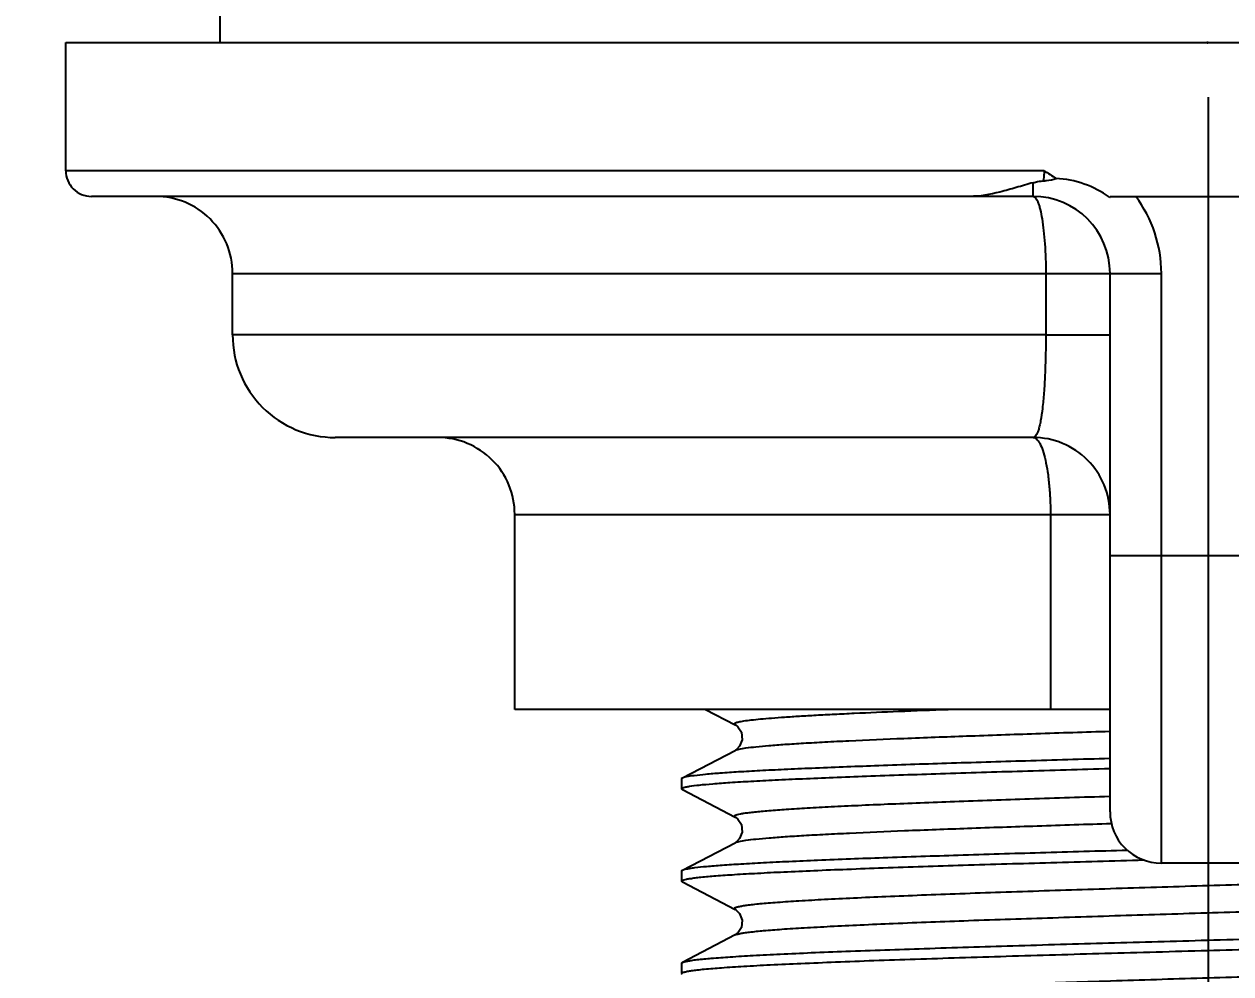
# Model space of a CAD drawing. Header units: millimetres. Extents: x 3495 to 4455, y 26793 to 27144.
# Drawn here: x 3789.06 to 3812.52, y 26970.63 to 26989.1 of the extents above; entities that cross this region are included whole.
import ezdxf

# ---------------------------------------------------------------- set-up
doc = ezdxf.new("R2010")
doc.units = ezdxf.units.MM
doc.styles.get("Standard").update_dxf_attribs({"font": ''})
doc.styles.get('Standard').set_extended_font_data('SimSun')
doc.dimstyles.new('副本 ISO-25-2bei', dxfattribs={"dimscale": 1.7, "dimtxt": 5, "dimasz": 5, "dimexe": 0.5, "dimexo": 0.625, "dimgap": 1, "dimtad": 1, "dimlfac": 0.0393, "dimdsep": 46, "dimtxsty": 'Standard', "dimcen": 2.5, "dimclrd": 1, "dimclre": 1, "dimclrt": 3, "dimadec": 0, "dimazin": 0, "dimtfac": 1, "dimtmove": 0, "dimatfit": 3, "dimfxl": 0, "dimarcsym": 0})

# ---------------------------------------------------------------- blocks, each defined once
blk = doc.blocks.new('*D0')
at = {"color": 1, "lineweight": -2, "transparency": 16777216}
for p, q in [((3710.115, 26987.677), (3710.115, 26937.447)), ((3812.073, 26987.677), (3812.073, 26937.447)), ((3718.615, 26938.297), (3803.573, 26938.297))]:
    blk.add_line(p, q, dxfattribs=at)
at = {"color": 1, "transparency": 16777216}
for points in [[(3718.615, 26939.714), (3718.615, 26936.881), (3710.115, 26938.297)], [(3803.573, 26939.714), (3803.573, 26936.881), (3812.073, 26938.297)]]:
    blk.add_solid(points, dxfattribs=at)
at = {"layer": 'Defpoints', "color": 0, "transparency": 16777216}
for p in [(3710.115, 26988.74), (3812.073, 26988.74), (3812.073, 26938.297)]:
    blk.add_point(p, dxfattribs=at)
at = {"color": 3, "transparency": 16777216, "insert": (3761.094, 26944.247), "char_height": 8.5, "attachment_point": 5, "bg_fill": 3, "box_fill_scale": 1.1, "bg_fill_color": 256, "bg_fill_true_color": 13158600, "bg_fill_transparency": 0}
blk.add_mtext('102', dxfattribs=at)

msp = doc.modelspace()

# ---------------------------------------------------------------- linework, layer by layer
for points in [[(3792.863, 26990.734), (3792.863, 26990.734), (3792.863, 26988.74), (3792.863, 26988.74)], [(3789.87, 26988.74), (3789.87, 26988.74), (3834.256, 26988.74), (3834.256, 26988.74)], [(3789.87, 26986.247), (3789.87, 26986.247), (3789.87, 26988.74), (3789.87, 26988.74)], [(3802.879, 26986.247), (3802.879, 26986.247), (3789.87, 26986.247), (3789.87, 26986.247)], [(3808.886, 26986.247), (3808.886, 26986.247), (3802.879, 26986.247), (3802.879, 26986.247)], [(3808.886, 26986.247), (3808.965, 26986.199), (3809.043, 26986.15), (3809.119, 26986.098)], [(3808.672, 26985.749), (3808.672, 26985.749), (3808.672, 26986.015), (3808.672, 26986.015)], [(3808.672, 26985.749), (3808.672, 26985.749), (3790.369, 26985.749), (3790.369, 26985.749)], [(3810.168, 26984.253), (3810.168, 26985.079), (3809.498, 26985.749), (3808.672, 26985.749)], [(3810.168, 26985.725), (3810.165, 26985.728), (3810.162, 26985.73), (3810.159, 26985.732)], [(3810.168, 26985.749), (3810.168, 26985.749), (3813.958, 26985.749), (3813.958, 26985.749)], [(3810.168, 26985.725), (3810.168, 26985.725), (3810.168, 26985.749), (3810.168, 26985.749)], [(3811.166, 26984.253), (3811.166, 26984.792), (3810.99, 26985.317), (3810.667, 26985.749)], [(3793.112, 26984.253), (3793.112, 26984.253), (3811.166, 26984.253), (3811.166, 26984.253)], [(3793.112, 26983.057), (3793.112, 26983.057), (3793.112, 26984.253), (3793.112, 26984.253)], [(3808.92, 26984.253), (3808.92, 26984.253), (3808.92, 26983.057), (3808.92, 26983.057)], [(3810.168, 26973.783), (3810.168, 26973.783), (3810.168, 26984.253), (3810.168, 26984.253)], [(3811.166, 26972.786), (3811.166, 26972.786), (3811.166, 26984.253), (3811.166, 26984.253)], [(3808.92, 26983.057), (3808.92, 26983.057), (3793.112, 26983.057), (3793.112, 26983.057)], [(3808.92, 26983.057), (3808.92, 26983.057), (3810.168, 26983.057), (3810.168, 26983.057)], [(3808.672, 26981.062), (3808.672, 26981.062), (3795.107, 26981.062), (3795.107, 26981.062)], [(3798.597, 26979.566), (3798.597, 26979.566), (3810.168, 26979.566), (3810.168, 26979.566)], [(3798.597, 26975.777), (3798.597, 26975.777), (3798.597, 26979.566), (3798.597, 26979.566)], [(3809.011, 26979.566), (3809.011, 26979.566), (3809.011, 26975.777), (3809.011, 26975.777)], [(3810.168, 26978.768), (3810.168, 26978.768), (3813.958, 26978.768), (3813.958, 26978.768)], [(3810.168, 26975.777), (3810.168, 26975.777), (3798.598, 26975.777), (3798.598, 26975.777)], [(3802.303, 26975.777), (3802.303, 26975.777), (3802.879, 26975.477), (3802.879, 26975.477)], [(3801.855, 26974.447), (3801.855, 26974.447), (3802.879, 26974.98), (3802.879, 26974.98)], [(3801.84, 26974.431), (3801.84, 26974.431), (3801.855, 26974.447), (3801.855, 26974.447)], [(3801.84, 26974.431), (3801.84, 26974.431), (3801.84, 26974.232), (3801.84, 26974.232)], [(3801.855, 26974.217), (3801.855, 26974.217), (3801.84, 26974.232), (3801.84, 26974.232)], [(3801.855, 26974.217), (3801.855, 26974.217), (3802.879, 26973.682), (3802.879, 26973.682)], [(3801.855, 26972.652), (3801.855, 26972.652), (3802.879, 26973.185), (3802.879, 26973.185)], [(3801.84, 26972.636), (3801.84, 26972.636), (3801.855, 26972.652), (3801.855, 26972.652)], [(3801.84, 26972.636), (3801.84, 26972.636), (3801.84, 26972.437), (3801.84, 26972.437)], [(3812.961, 26972.786), (3812.961, 26972.786), (3811.166, 26972.786), (3811.166, 26972.786)], [(3801.855, 26972.422), (3801.855, 26972.422), (3801.84, 26972.437), (3801.84, 26972.437)], [(3801.855, 26972.422), (3801.855, 26972.422), (3802.879, 26971.888), (3802.879, 26971.888)], [(3802.879, 26971.391), (3802.879, 26971.391), (3801.855, 26970.856), (3801.855, 26970.856)], [(3801.84, 26970.842), (3801.84, 26970.842), (3801.855, 26970.856), (3801.855, 26970.856)], [(3801.84, 26970.842), (3801.84, 26970.842), (3801.84, 26970.642), (3801.84, 26970.642)], [(3801.855, 26970.627), (3801.855, 26970.627), (3801.84, 26970.642), (3801.84, 26970.642)]]:
    msp.add_open_spline(points, degree=3)
for points, knots in [([(3812.073, 26988.74), (3812.073, 26988.746), (3812.069, 26988.75), (3812.063, 26988.75), (3812.063, 26988.75), (3812.058, 26988.75), (3812.053, 26988.746), (3812.053, 26988.74), (3812.053, 26988.74), (3812.053, 26988.734), (3812.058, 26988.73), (3812.063, 26988.73), (3812.063, 26988.73), (3812.069, 26988.73), (3812.073, 26988.734), (3812.073, 26988.74)], [0, 0, 0, 0, 0.25, 0.25, 0.25, 0.25, 0.5, 0.5, 0.5, 0.5, 0.75, 0.75, 0.75, 0.75, 1, 1, 1, 1]), ([(3789.87, 26986.247), (3789.87, 26986.115), (3789.923, 26985.988), (3790.017, 26985.895), (3790.017, 26985.895), (3790.11, 26985.801), (3790.237, 26985.749), (3790.369, 26985.749)], [0, 0, 0, 0, 0.5, 0.5, 0.5, 0.5, 1, 1, 1, 1]), ([(3808.886, 26986.247), (3808.886, 26986.23), (3808.886, 26986.213), (3808.885, 26986.197), (3808.885, 26986.197), (3808.883, 26986.148), (3808.878, 26986.098), (3808.87, 26986.051)], [0, 0, 0, 0, 0.5, 0.5, 0.5, 0.5, 1, 1, 1, 1]), ([(3808.672, 26986.015), (3808.562, 26985.984), (3808.454, 26985.951), (3808.344, 26985.921), (3808.344, 26985.921), (3808.239, 26985.89), (3808.135, 26985.861), (3808.029, 26985.834), (3808.029, 26985.834), (3807.835, 26985.786), (3807.637, 26985.749), (3807.438, 26985.749)], [0, 0, 0, 0, 0.333333, 0.333333, 0.333333, 0.333333, 0.666667, 0.666667, 0.666667, 0.666667, 1, 1, 1, 1]), ([(3808.672, 26986.015), (3808.688, 26986.02), (3808.704, 26986.024), (3808.72, 26986.028), (3808.72, 26986.028), (3808.769, 26986.039), (3808.82, 26986.047), (3808.87, 26986.051)], [0, 0, 0, 0, 0.5, 0.5, 0.5, 0.5, 1, 1, 1, 1]), ([(3808.87, 26986.051), (3808.891, 26986.053), (3808.913, 26986.055), (3808.935, 26986.058), (3808.935, 26986.058), (3808.997, 26986.065), (3809.059, 26986.078), (3809.119, 26986.098)], [0, 0, 0, 0, 0.5, 0.5, 0.5, 0.5, 1, 1, 1, 1]), ([(3810.159, 26985.732), (3810.008, 26985.841), (3809.84, 26985.928), (3809.664, 26985.99), (3809.664, 26985.99), (3809.489, 26986.052), (3809.304, 26986.088), (3809.119, 26986.098)], [0, 0, 0, 0, 0.5, 0.5, 0.5, 0.5, 1, 1, 1, 1]), ([(3793.112, 26984.253), (3793.112, 26984.649), (3792.954, 26985.03), (3792.674, 26985.311), (3792.674, 26985.311), (3792.393, 26985.591), (3792.013, 26985.749), (3791.616, 26985.749)], [0, 0, 0, 0, 0.5, 0.5, 0.5, 0.5, 1, 1, 1, 1]), ([(3808.672, 26985.749), (3808.69, 26985.749), (3808.708, 26985.735), (3808.72, 26985.72), (3808.72, 26985.72), (3808.73, 26985.709), (3808.737, 26985.696), (3808.744, 26985.684), (3808.744, 26985.684), (3808.753, 26985.668), (3808.76, 26985.651), (3808.767, 26985.635), (3808.767, 26985.635), (3808.775, 26985.614), (3808.783, 26985.593), (3808.789, 26985.572), (3808.789, 26985.572), (3808.797, 26985.547), (3808.803, 26985.522), (3808.81, 26985.496), (3808.81, 26985.496), (3808.825, 26985.435), (3808.837, 26985.373), (3808.847, 26985.311), (3808.847, 26985.311), (3808.86, 26985.235), (3808.87, 26985.16), (3808.878, 26985.084), (3808.878, 26985.084), (3808.887, 26984.998), (3808.895, 26984.912), (3808.901, 26984.826), (3808.901, 26984.826), (3808.914, 26984.634), (3808.92, 26984.443), (3808.92, 26984.253)], [0, 0, 0, 0, 0.111111, 0.111111, 0.111111, 0.111111, 0.222222, 0.222222, 0.222222, 0.222222, 0.333333, 0.333333, 0.333333, 0.333333, 0.444444, 0.444444, 0.444444, 0.444444, 0.555556, 0.555556, 0.555556, 0.555556, 0.666667, 0.666667, 0.666667, 0.666667, 0.777778, 0.777778, 0.777778, 0.777778, 0.888889, 0.888889, 0.888889, 0.888889, 1, 1, 1, 1]), ([(3793.112, 26983.057), (3793.112, 26982.527), (3793.322, 26982.02), (3793.696, 26981.647), (3793.696, 26981.647), (3794.071, 26981.272), (3794.578, 26981.062), (3795.107, 26981.062)], [0, 0, 0, 0, 0.5, 0.5, 0.5, 0.5, 1, 1, 1, 1]), ([(3808.92, 26983.057), (3808.92, 26982.924), (3808.919, 26982.791), (3808.916, 26982.658), (3808.916, 26982.658), (3808.913, 26982.531), (3808.909, 26982.403), (3808.903, 26982.276), (3808.903, 26982.276), (3808.898, 26982.161), (3808.891, 26982.045), (3808.883, 26981.928), (3808.883, 26981.928), (3808.875, 26981.828), (3808.867, 26981.727), (3808.854, 26981.627), (3808.854, 26981.627), (3808.845, 26981.546), (3808.833, 26981.465), (3808.818, 26981.384), (3808.818, 26981.384), (3808.813, 26981.351), (3808.806, 26981.318), (3808.798, 26981.286), (3808.798, 26981.286), (3808.791, 26981.259), (3808.784, 26981.233), (3808.775, 26981.206), (3808.775, 26981.206), (3808.768, 26981.185), (3808.761, 26981.164), (3808.752, 26981.143), (3808.752, 26981.143), (3808.744, 26981.127), (3808.736, 26981.112), (3808.726, 26981.098), (3808.726, 26981.098), (3808.719, 26981.087), (3808.71, 26981.078), (3808.7, 26981.071), (3808.7, 26981.071), (3808.691, 26981.066), (3808.681, 26981.062), (3808.672, 26981.062)], [0, 0, 0, 0, 0.090909, 0.090909, 0.090909, 0.090909, 0.181818, 0.181818, 0.181818, 0.181818, 0.272727, 0.272727, 0.272727, 0.272727, 0.363636, 0.363636, 0.363636, 0.363636, 0.454545, 0.454545, 0.454545, 0.454545, 0.545455, 0.545455, 0.545455, 0.545455, 0.636364, 0.636364, 0.636364, 0.636364, 0.727273, 0.727273, 0.727273, 0.727273, 0.818182, 0.818182, 0.818182, 0.818182, 0.909091, 0.909091, 0.909091, 0.909091, 1, 1, 1, 1]), ([(3798.597, 26979.566), (3798.597, 26979.963), (3798.44, 26980.344), (3798.16, 26980.624), (3798.16, 26980.624), (3797.879, 26980.905), (3797.498, 26981.062), (3797.102, 26981.062)], [0, 0, 0, 0, 0.5, 0.5, 0.5, 0.5, 1, 1, 1, 1]), ([(3810.168, 26979.566), (3810.168, 26979.963), (3810.011, 26980.344), (3809.73, 26980.624), (3809.73, 26980.624), (3809.449, 26980.905), (3809.068, 26981.062), (3808.672, 26981.062)], [0, 0, 0, 0, 0.5, 0.5, 0.5, 0.5, 1, 1, 1, 1]), ([(3808.672, 26981.062), (3808.696, 26981.062), (3808.719, 26981.049), (3808.738, 26981.033), (3808.738, 26981.033), (3808.75, 26981.023), (3808.761, 26981.01), (3808.77, 26980.998), (3808.77, 26980.998), (3808.782, 26980.982), (3808.793, 26980.965), (3808.802, 26980.949), (3808.802, 26980.949), (3808.826, 26980.905), (3808.844, 26980.857), (3808.86, 26980.81), (3808.86, 26980.81), (3808.881, 26980.749), (3808.897, 26980.687), (3808.911, 26980.624), (3808.911, 26980.624), (3808.929, 26980.549), (3808.942, 26980.473), (3808.954, 26980.398), (3808.954, 26980.398), (3808.967, 26980.311), (3808.977, 26980.225), (3808.985, 26980.138), (3808.985, 26980.138), (3808.994, 26980.045), (3809, 26979.951), (3809.004, 26979.858), (3809.004, 26979.858), (3809.009, 26979.761), (3809.011, 26979.664), (3809.011, 26979.566)], [0, 0, 0, 0, 0.111111, 0.111111, 0.111111, 0.111111, 0.222222, 0.222222, 0.222222, 0.222222, 0.333333, 0.333333, 0.333333, 0.333333, 0.444444, 0.444444, 0.444444, 0.444444, 0.555556, 0.555556, 0.555556, 0.555556, 0.666667, 0.666667, 0.666667, 0.666667, 0.777778, 0.777778, 0.777778, 0.777778, 0.888889, 0.888889, 0.888889, 0.888889, 1, 1, 1, 1]), ([(3802.878, 26975.477), (3802.874, 26975.48), (3802.869, 26975.482), (3802.866, 26975.486), (3802.866, 26975.486), (3802.863, 26975.49), (3802.862, 26975.493), (3802.862, 26975.496), (3802.862, 26975.496), (3802.863, 26975.5), (3802.867, 26975.503), (3802.869, 26975.505), (3802.869, 26975.505), (3802.875, 26975.51), (3802.881, 26975.512), (3802.887, 26975.514), (3802.887, 26975.514), (3802.906, 26975.523), (3802.928, 26975.529), (3802.95, 26975.534), (3802.95, 26975.534), (3802.984, 26975.541), (3803.018, 26975.547), (3803.052, 26975.552), (3803.052, 26975.552), (3803.098, 26975.559), (3803.146, 26975.565), (3803.193, 26975.571), (3803.193, 26975.571), (3803.253, 26975.578), (3803.313, 26975.584), (3803.373, 26975.59), (3803.373, 26975.59), (3803.445, 26975.597), (3803.517, 26975.603), (3803.589, 26975.608), (3803.589, 26975.608), (3803.673, 26975.615), (3803.758, 26975.622), (3803.843, 26975.627), (3803.843, 26975.627), (3803.939, 26975.634), (3804.035, 26975.64), (3804.131, 26975.646), (3804.131, 26975.646), (3804.239, 26975.652), (3804.346, 26975.659), (3804.454, 26975.665), (3804.454, 26975.665), (3804.573, 26975.672), (3804.691, 26975.677), (3804.81, 26975.683), (3804.81, 26975.683), (3804.939, 26975.69), (3805.068, 26975.696), (3805.197, 26975.702), (3805.197, 26975.702), (3805.484, 26975.716), (3805.771, 26975.728), (3806.057, 26975.74), (3806.057, 26975.74), (3806.379, 26975.753), (3806.7, 26975.765), (3807.022, 26975.777)], [0, 0, 0, 0, 0.0625, 0.0625, 0.0625, 0.0625, 0.125, 0.125, 0.125, 0.125, 0.1875, 0.1875, 0.1875, 0.1875, 0.25, 0.25, 0.25, 0.25, 0.3125, 0.3125, 0.3125, 0.3125, 0.375, 0.375, 0.375, 0.375, 0.4375, 0.4375, 0.4375, 0.4375, 0.5, 0.5, 0.5, 0.5, 0.5625, 0.5625, 0.5625, 0.5625, 0.625, 0.625, 0.625, 0.625, 0.6875, 0.6875, 0.6875, 0.6875, 0.75, 0.75, 0.75, 0.75, 0.8125, 0.8125, 0.8125, 0.8125, 0.875, 0.875, 0.875, 0.875, 0.9375, 0.9375, 0.9375, 0.9375, 1, 1, 1, 1]), ([(3802.878, 26975.477), (3802.878, 26975.477), (3802.886, 26975.473), (3802.886, 26975.473), (3802.886, 26975.473), (3802.886, 26975.473), (3802.934, 26975.436), (3802.934, 26975.436), (3802.934, 26975.436), (3802.934, 26975.436), (3803.002, 26975.336), (3803.002, 26975.336), (3803.002, 26975.336), (3803.002, 26975.336), (3803.02, 26975.185), (3803.02, 26975.185), (3803.02, 26975.185), (3803.02, 26975.185), (3802.966, 26975.059), (3802.966, 26975.059), (3802.966, 26975.059), (3802.966, 26975.059), (3802.906, 26974.998), (3802.906, 26974.998), (3802.906, 26974.998), (3802.906, 26974.998), (3802.879, 26974.98), (3802.879, 26974.98)], [0, 0, 0, 0, 0.142857, 0.142857, 0.142857, 0.142857, 0.285714, 0.285714, 0.285714, 0.285714, 0.428571, 0.428571, 0.428571, 0.428571, 0.571429, 0.571429, 0.571429, 0.571429, 0.714286, 0.714286, 0.714286, 0.714286, 0.857143, 0.857143, 0.857143, 0.857143, 1, 1, 1, 1]), ([(3802.879, 26974.98), (3802.888, 26974.985), (3802.898, 26974.989), (3802.909, 26974.992), (3802.909, 26974.992), (3802.924, 26974.997), (3802.939, 26975), (3802.954, 26975.003), (3802.954, 26975.003), (3802.999, 26975.013), (3803.044, 26975.021), (3803.089, 26975.027), (3803.089, 26975.027), (3803.154, 26975.036), (3803.219, 26975.043), (3803.285, 26975.05), (3803.285, 26975.05), (3803.368, 26975.059), (3803.453, 26975.067), (3803.537, 26975.073), (3803.537, 26975.073), (3803.641, 26975.082), (3803.744, 26975.09), (3803.847, 26975.097), (3803.847, 26975.097), (3803.968, 26975.105), (3804.09, 26975.113), (3804.211, 26975.12), (3804.211, 26975.12), (3804.35, 26975.128), (3804.489, 26975.136), (3804.627, 26975.143), (3804.627, 26975.143), (3804.783, 26975.151), (3804.938, 26975.16), (3805.093, 26975.166), (3805.093, 26975.166), (3805.448, 26975.184), (3805.804, 26975.199), (3806.159, 26975.213), (3806.159, 26975.213), (3806.567, 26975.229), (3806.974, 26975.245), (3807.381, 26975.259), (3807.381, 26975.259), (3807.83, 26975.276), (3808.278, 26975.291), (3808.727, 26975.306), (3808.727, 26975.306), (3809.206, 26975.323), (3809.683, 26975.338), (3810.162, 26975.352)], [0, 0, 0, 0, 0.076923, 0.076923, 0.076923, 0.076923, 0.153846, 0.153846, 0.153846, 0.153846, 0.230769, 0.230769, 0.230769, 0.230769, 0.307692, 0.307692, 0.307692, 0.307692, 0.384615, 0.384615, 0.384615, 0.384615, 0.461538, 0.461538, 0.461538, 0.461538, 0.538462, 0.538462, 0.538462, 0.538462, 0.615385, 0.615385, 0.615385, 0.615385, 0.692308, 0.692308, 0.692308, 0.692308, 0.769231, 0.769231, 0.769231, 0.769231, 0.846154, 0.846154, 0.846154, 0.846154, 0.923077, 0.923077, 0.923077, 0.923077, 1, 1, 1, 1]), ([(3801.855, 26974.447), (3801.865, 26974.452), (3801.875, 26974.455), (3801.886, 26974.458), (3801.886, 26974.458), (3801.902, 26974.463), (3801.919, 26974.467), (3801.935, 26974.47), (3801.935, 26974.47), (3801.985, 26974.481), (3802.035, 26974.487), (3802.086, 26974.494), (3802.086, 26974.494), (3802.159, 26974.503), (3802.232, 26974.511), (3802.306, 26974.517), (3802.306, 26974.517), (3802.401, 26974.527), (3802.497, 26974.534), (3802.592, 26974.542), (3802.592, 26974.542), (3802.71, 26974.55), (3802.828, 26974.558), (3802.946, 26974.566), (3802.946, 26974.566), (3803.083, 26974.574), (3803.222, 26974.581), (3803.361, 26974.589), (3803.361, 26974.589), (3803.519, 26974.597), (3803.678, 26974.605), (3803.836, 26974.613), (3803.836, 26974.613), (3804.014, 26974.621), (3804.191, 26974.629), (3804.369, 26974.636), (3804.369, 26974.636), (3804.776, 26974.654), (3805.182, 26974.669), (3805.589, 26974.684), (3805.589, 26974.684), (3806.056, 26974.701), (3806.523, 26974.717), (3806.989, 26974.732), (3806.989, 26974.732), (3807.501, 26974.748), (3808.015, 26974.763), (3808.528, 26974.779), (3808.528, 26974.779), (3809.073, 26974.795), (3809.618, 26974.811), (3810.164, 26974.827)], [0, 0, 0, 0, 0.076923, 0.076923, 0.076923, 0.076923, 0.153846, 0.153846, 0.153846, 0.153846, 0.230769, 0.230769, 0.230769, 0.230769, 0.307692, 0.307692, 0.307692, 0.307692, 0.384615, 0.384615, 0.384615, 0.384615, 0.461538, 0.461538, 0.461538, 0.461538, 0.538462, 0.538462, 0.538462, 0.538462, 0.615385, 0.615385, 0.615385, 0.615385, 0.692308, 0.692308, 0.692308, 0.692308, 0.769231, 0.769231, 0.769231, 0.769231, 0.846154, 0.846154, 0.846154, 0.846154, 0.923077, 0.923077, 0.923077, 0.923077, 1, 1, 1, 1]), ([(3801.84, 26974.232), (3801.84, 26974.237), (3801.845, 26974.241), (3801.849, 26974.244), (3801.849, 26974.244), (3801.859, 26974.251), (3801.868, 26974.253), (3801.878, 26974.257), (3801.878, 26974.257), (3801.893, 26974.261), (3801.909, 26974.265), (3801.925, 26974.269), (3801.925, 26974.269), (3801.948, 26974.274), (3801.97, 26974.277), (3801.992, 26974.281), (3801.992, 26974.281), (3802.055, 26974.291), (3802.118, 26974.299), (3802.182, 26974.306), (3802.182, 26974.306), (3802.269, 26974.316), (3802.357, 26974.323), (3802.445, 26974.33), (3802.445, 26974.33), (3802.557, 26974.34), (3802.669, 26974.348), (3802.781, 26974.355), (3802.781, 26974.355), (3802.916, 26974.365), (3803.051, 26974.372), (3803.186, 26974.38), (3803.186, 26974.38), (3803.343, 26974.389), (3803.5, 26974.397), (3803.657, 26974.404), (3803.657, 26974.404), (3803.835, 26974.414), (3804.013, 26974.422), (3804.191, 26974.429), (3804.191, 26974.429), (3804.389, 26974.438), (3804.587, 26974.446), (3804.784, 26974.454), (3804.784, 26974.454), (3805, 26974.463), (3805.216, 26974.471), (3805.432, 26974.479), (3805.432, 26974.479), (3805.911, 26974.497), (3806.39, 26974.512), (3806.87, 26974.528), (3806.87, 26974.528), (3807.401, 26974.546), (3807.933, 26974.561), (3808.464, 26974.578), (3808.464, 26974.578), (3809.03, 26974.595), (3809.598, 26974.611), (3810.164, 26974.627)], [0, 0, 0, 0, 0.066667, 0.066667, 0.066667, 0.066667, 0.133333, 0.133333, 0.133333, 0.133333, 0.2, 0.2, 0.2, 0.2, 0.266667, 0.266667, 0.266667, 0.266667, 0.333333, 0.333333, 0.333333, 0.333333, 0.4, 0.4, 0.4, 0.4, 0.466667, 0.466667, 0.466667, 0.466667, 0.533333, 0.533333, 0.533333, 0.533333, 0.6, 0.6, 0.6, 0.6, 0.666667, 0.666667, 0.666667, 0.666667, 0.733333, 0.733333, 0.733333, 0.733333, 0.8, 0.8, 0.8, 0.8, 0.866667, 0.866667, 0.866667, 0.866667, 0.933333, 0.933333, 0.933333, 0.933333, 1, 1, 1, 1]), ([(3802.878, 26973.682), (3802.875, 26973.684), (3802.872, 26973.687), (3802.869, 26973.689), (3802.869, 26973.689), (3802.867, 26973.691), (3802.865, 26973.692), (3802.863, 26973.695), (3802.863, 26973.695), (3802.862, 26973.697), (3802.862, 26973.7), (3802.862, 26973.701), (3802.862, 26973.701), (3802.863, 26973.704), (3802.865, 26973.706), (3802.867, 26973.708), (3802.867, 26973.708), (3802.869, 26973.711), (3802.872, 26973.712), (3802.875, 26973.714), (3802.875, 26973.714), (3802.879, 26973.716), (3802.883, 26973.719), (3802.887, 26973.721), (3802.887, 26973.721), (3802.893, 26973.723), (3802.899, 26973.725), (3802.905, 26973.727), (3802.905, 26973.727), (3802.912, 26973.729), (3802.92, 26973.731), (3802.927, 26973.733), (3802.927, 26973.733), (3802.946, 26973.738), (3802.965, 26973.742), (3802.985, 26973.746), (3802.985, 26973.746), (3803.01, 26973.75), (3803.034, 26973.755), (3803.059, 26973.759), (3803.059, 26973.759), (3803.09, 26973.763), (3803.122, 26973.767), (3803.152, 26973.771), (3803.152, 26973.771), (3803.189, 26973.776), (3803.226, 26973.78), (3803.263, 26973.784), (3803.263, 26973.784), (3803.305, 26973.789), (3803.349, 26973.793), (3803.391, 26973.797), (3803.391, 26973.797), (3803.439, 26973.801), (3803.488, 26973.805), (3803.536, 26973.809), (3803.536, 26973.809), (3803.649, 26973.819), (3803.763, 26973.827), (3803.876, 26973.834), (3803.876, 26973.834), (3804.012, 26973.844), (3804.146, 26973.853), (3804.282, 26973.86), (3804.282, 26973.86), (3804.437, 26973.869), (3804.592, 26973.878), (3804.748, 26973.886), (3804.748, 26973.886), (3804.922, 26973.894), (3805.098, 26973.903), (3805.272, 26973.911), (3805.272, 26973.911), (3805.465, 26973.92), (3805.657, 26973.928), (3805.85, 26973.937), (3805.85, 26973.937), (3806.058, 26973.945), (3806.267, 26973.953), (3806.476, 26973.962), (3806.476, 26973.962), (3806.7, 26973.971), (3806.924, 26973.979), (3807.147, 26973.987), (3807.147, 26973.987), (3807.631, 26974.005), (3808.115, 26974.021), (3808.6, 26974.038), (3808.6, 26974.038), (3809.12, 26974.055), (3809.641, 26974.072), (3810.161, 26974.089)], [0, 0, 0, 0, 0.043478, 0.043478, 0.043478, 0.043478, 0.086957, 0.086957, 0.086957, 0.086957, 0.130435, 0.130435, 0.130435, 0.130435, 0.173913, 0.173913, 0.173913, 0.173913, 0.217391, 0.217391, 0.217391, 0.217391, 0.26087, 0.26087, 0.26087, 0.26087, 0.304348, 0.304348, 0.304348, 0.304348, 0.347826, 0.347826, 0.347826, 0.347826, 0.391304, 0.391304, 0.391304, 0.391304, 0.434783, 0.434783, 0.434783, 0.434783, 0.478261, 0.478261, 0.478261, 0.478261, 0.521739, 0.521739, 0.521739, 0.521739, 0.565217, 0.565217, 0.565217, 0.565217, 0.608696, 0.608696, 0.608696, 0.608696, 0.652174, 0.652174, 0.652174, 0.652174, 0.695652, 0.695652, 0.695652, 0.695652, 0.73913, 0.73913, 0.73913, 0.73913, 0.782609, 0.782609, 0.782609, 0.782609, 0.826087, 0.826087, 0.826087, 0.826087, 0.869565, 0.869565, 0.869565, 0.869565, 0.913043, 0.913043, 0.913043, 0.913043, 0.956522, 0.956522, 0.956522, 0.956522, 1, 1, 1, 1]), ([(3802.878, 26973.682), (3802.878, 26973.682), (3802.887, 26973.678), (3802.887, 26973.678), (3802.887, 26973.678), (3802.887, 26973.678), (3802.936, 26973.641), (3802.936, 26973.641), (3802.936, 26973.641), (3802.936, 26973.641), (3803.002, 26973.54), (3803.002, 26973.54), (3803.002, 26973.54), (3803.002, 26973.54), (3803.019, 26973.391), (3803.019, 26973.391), (3803.019, 26973.391), (3803.019, 26973.391), (3802.966, 26973.264), (3802.966, 26973.264), (3802.966, 26973.264), (3802.966, 26973.264), (3802.906, 26973.203), (3802.906, 26973.203), (3802.906, 26973.203), (3802.906, 26973.203), (3802.879, 26973.185), (3802.879, 26973.185)], [0, 0, 0, 0, 0.142857, 0.142857, 0.142857, 0.142857, 0.285714, 0.285714, 0.285714, 0.285714, 0.428571, 0.428571, 0.428571, 0.428571, 0.571429, 0.571429, 0.571429, 0.571429, 0.714286, 0.714286, 0.714286, 0.714286, 0.857143, 0.857143, 0.857143, 0.857143, 1, 1, 1, 1]), ([(3810.168, 26973.783), (3810.168, 26973.519), (3810.273, 26973.265), (3810.46, 26973.078), (3810.46, 26973.078), (3810.647, 26972.891), (3810.901, 26972.786), (3811.166, 26972.786)], [0, 0, 0, 0, 0.5, 0.5, 0.5, 0.5, 1, 1, 1, 1]), ([(3802.879, 26973.185), (3802.888, 26973.19), (3802.899, 26973.195), (3802.909, 26973.197), (3802.909, 26973.197), (3802.924, 26973.202), (3802.939, 26973.205), (3802.954, 26973.209), (3802.954, 26973.209), (3802.999, 26973.219), (3803.044, 26973.226), (3803.09, 26973.232), (3803.09, 26973.232), (3803.156, 26973.241), (3803.221, 26973.249), (3803.286, 26973.256), (3803.286, 26973.256), (3803.371, 26973.264), (3803.456, 26973.272), (3803.54, 26973.279), (3803.54, 26973.279), (3803.644, 26973.288), (3803.747, 26973.295), (3803.851, 26973.303), (3803.851, 26973.303), (3803.973, 26973.311), (3804.095, 26973.318), (3804.217, 26973.326), (3804.217, 26973.326), (3804.356, 26973.334), (3804.496, 26973.342), (3804.635, 26973.349), (3804.635, 26973.349), (3804.791, 26973.357), (3804.946, 26973.365), (3805.103, 26973.372), (3805.103, 26973.372), (3805.459, 26973.389), (3805.816, 26973.405), (3806.173, 26973.419), (3806.173, 26973.419), (3806.582, 26973.436), (3806.991, 26973.451), (3807.4, 26973.465), (3807.4, 26973.465), (3807.85, 26973.482), (3808.302, 26973.497), (3808.752, 26973.512), (3808.752, 26973.512), (3809.231, 26973.528), (3809.712, 26973.544), (3810.191, 26973.559)], [0, 0, 0, 0, 0.076923, 0.076923, 0.076923, 0.076923, 0.153846, 0.153846, 0.153846, 0.153846, 0.230769, 0.230769, 0.230769, 0.230769, 0.307692, 0.307692, 0.307692, 0.307692, 0.384615, 0.384615, 0.384615, 0.384615, 0.461538, 0.461538, 0.461538, 0.461538, 0.538462, 0.538462, 0.538462, 0.538462, 0.615385, 0.615385, 0.615385, 0.615385, 0.692308, 0.692308, 0.692308, 0.692308, 0.769231, 0.769231, 0.769231, 0.769231, 0.846154, 0.846154, 0.846154, 0.846154, 0.923077, 0.923077, 0.923077, 0.923077, 1, 1, 1, 1]), ([(3801.855, 26972.652), (3801.865, 26972.657), (3801.875, 26972.66), (3801.887, 26972.664), (3801.887, 26972.664), (3801.904, 26972.669), (3801.921, 26972.673), (3801.938, 26972.676), (3801.938, 26972.676), (3801.961, 26972.68), (3801.984, 26972.684), (3802.007, 26972.689), (3802.007, 26972.689), (3802.037, 26972.693), (3802.066, 26972.697), (3802.096, 26972.7), (3802.096, 26972.7), (3802.172, 26972.71), (3802.248, 26972.718), (3802.325, 26972.724), (3802.325, 26972.724), (3802.425, 26972.733), (3802.525, 26972.742), (3802.626, 26972.749), (3802.626, 26972.749), (3802.749, 26972.758), (3802.872, 26972.766), (3802.995, 26972.773), (3802.995, 26972.773), (3803.14, 26972.782), (3803.285, 26972.79), (3803.43, 26972.797), (3803.43, 26972.797), (3803.596, 26972.807), (3803.761, 26972.815), (3803.928, 26972.822), (3803.928, 26972.822), (3804.113, 26972.831), (3804.299, 26972.839), (3804.484, 26972.846), (3804.484, 26972.846), (3804.91, 26972.864), (3805.334, 26972.881), (3805.759, 26972.895), (3805.759, 26972.895), (3806.245, 26972.912), (3806.731, 26972.929), (3807.216, 26972.944), (3807.216, 26972.944), (3807.75, 26972.961), (3808.282, 26972.977), (3808.815, 26972.993), (3808.815, 26972.993), (3809.379, 26973.009), (3809.943, 26973.025), (3810.508, 26973.042)], [0, 0, 0, 0, 0.071429, 0.071429, 0.071429, 0.071429, 0.142857, 0.142857, 0.142857, 0.142857, 0.214286, 0.214286, 0.214286, 0.214286, 0.285714, 0.285714, 0.285714, 0.285714, 0.357143, 0.357143, 0.357143, 0.357143, 0.428571, 0.428571, 0.428571, 0.428571, 0.5, 0.5, 0.5, 0.5, 0.571429, 0.571429, 0.571429, 0.571429, 0.642857, 0.642857, 0.642857, 0.642857, 0.714286, 0.714286, 0.714286, 0.714286, 0.785714, 0.785714, 0.785714, 0.785714, 0.857143, 0.857143, 0.857143, 0.857143, 0.928571, 0.928571, 0.928571, 0.928571, 1, 1, 1, 1]), ([(3801.84, 26972.437), (3801.84, 26972.443), (3801.845, 26972.447), (3801.85, 26972.45), (3801.85, 26972.45), (3801.86, 26972.457), (3801.871, 26972.46), (3801.881, 26972.463), (3801.881, 26972.463), (3801.899, 26972.468), (3801.916, 26972.472), (3801.933, 26972.476), (3801.933, 26972.476), (3801.958, 26972.481), (3801.983, 26972.485), (3802.007, 26972.488), (3802.007, 26972.488), (3802.038, 26972.493), (3802.069, 26972.497), (3802.101, 26972.502), (3802.101, 26972.502), (3802.139, 26972.507), (3802.177, 26972.511), (3802.215, 26972.515), (3802.215, 26972.515), (3802.311, 26972.525), (3802.407, 26972.533), (3802.503, 26972.541), (3802.503, 26972.541), (3802.626, 26972.55), (3802.749, 26972.558), (3802.871, 26972.566), (3802.871, 26972.566), (3803.019, 26972.576), (3803.166, 26972.584), (3803.314, 26972.592), (3803.314, 26972.592), (3803.485, 26972.601), (3803.657, 26972.61), (3803.828, 26972.618), (3803.828, 26972.618), (3804.022, 26972.627), (3804.216, 26972.635), (3804.41, 26972.644), (3804.41, 26972.644), (3804.625, 26972.653), (3804.84, 26972.662), (3805.055, 26972.669), (3805.055, 26972.669), (3805.289, 26972.679), (3805.523, 26972.688), (3805.757, 26972.696), (3805.757, 26972.696), (3806.275, 26972.714), (3806.793, 26972.731), (3807.311, 26972.748), (3807.311, 26972.748), (3807.88, 26972.766), (3808.45, 26972.782), (3809.02, 26972.799), (3809.02, 26972.799), (3809.623, 26972.817), (3810.226, 26972.834), (3810.829, 26972.851)], [0, 0, 0, 0, 0.0625, 0.0625, 0.0625, 0.0625, 0.125, 0.125, 0.125, 0.125, 0.1875, 0.1875, 0.1875, 0.1875, 0.25, 0.25, 0.25, 0.25, 0.3125, 0.3125, 0.3125, 0.3125, 0.375, 0.375, 0.375, 0.375, 0.4375, 0.4375, 0.4375, 0.4375, 0.5, 0.5, 0.5, 0.5, 0.5625, 0.5625, 0.5625, 0.5625, 0.625, 0.625, 0.625, 0.625, 0.6875, 0.6875, 0.6875, 0.6875, 0.75, 0.75, 0.75, 0.75, 0.8125, 0.8125, 0.8125, 0.8125, 0.875, 0.875, 0.875, 0.875, 0.9375, 0.9375, 0.9375, 0.9375, 1, 1, 1, 1]), ([(3802.879, 26971.888), (3802.872, 26971.891), (3802.865, 26971.895), (3802.863, 26971.902), (3802.863, 26971.902), (3802.862, 26971.903), (3802.862, 26971.907), (3802.863, 26971.908), (3802.863, 26971.908), (3802.864, 26971.912), (3802.867, 26971.913), (3802.869, 26971.916), (3802.869, 26971.916), (3802.873, 26971.918), (3802.877, 26971.921), (3802.881, 26971.923), (3802.881, 26971.923), (3802.887, 26971.925), (3802.892, 26971.927), (3802.898, 26971.93), (3802.898, 26971.93), (3802.905, 26971.932), (3802.913, 26971.934), (3802.921, 26971.937), (3802.921, 26971.937), (3802.93, 26971.939), (3802.939, 26971.942), (3802.948, 26971.943), (3802.948, 26971.943), (3802.972, 26971.949), (3802.996, 26971.953), (3803.021, 26971.957), (3803.021, 26971.957), (3803.052, 26971.963), (3803.083, 26971.967), (3803.115, 26971.972), (3803.115, 26971.972), (3803.154, 26971.977), (3803.192, 26971.982), (3803.231, 26971.986), (3803.231, 26971.986), (3803.277, 26971.991), (3803.323, 26971.996), (3803.368, 26972), (3803.368, 26972), (3803.421, 26972.005), (3803.474, 26972.01), (3803.526, 26972.014), (3803.526, 26972.014), (3803.586, 26972.019), (3803.645, 26972.023), (3803.705, 26972.028), (3803.705, 26972.028), (3803.844, 26972.038), (3803.983, 26972.047), (3804.122, 26972.055), (3804.122, 26972.055), (3804.287, 26972.066), (3804.451, 26972.075), (3804.616, 26972.084), (3804.616, 26972.084), (3804.804, 26972.094), (3804.993, 26972.103), (3805.181, 26972.112), (3805.181, 26972.112), (3805.392, 26972.122), (3805.603, 26972.131), (3805.813, 26972.14), (3805.813, 26972.14), (3806.044, 26972.149), (3806.274, 26972.159), (3806.505, 26972.168), (3806.505, 26972.168), (3806.754, 26972.178), (3807.002, 26972.187), (3807.25, 26972.196), (3807.25, 26972.196), (3807.515, 26972.206), (3807.778, 26972.215), (3808.042, 26972.224), (3808.042, 26972.224), (3808.606, 26972.243), (3809.17, 26972.262), (3809.734, 26972.28), (3809.734, 26972.28), (3810.328, 26972.299), (3810.921, 26972.318), (3811.515, 26972.336), (3811.515, 26972.336), (3812.116, 26972.355), (3812.717, 26972.374), (3813.318, 26972.392), (3813.318, 26972.392), (3813.902, 26972.41), (3814.487, 26972.429), (3815.072, 26972.448), (3815.072, 26972.448), (3815.618, 26972.467), (3816.164, 26972.485), (3816.71, 26972.504), (3816.71, 26972.504), (3817.197, 26972.522), (3817.683, 26972.541), (3818.17, 26972.561), (3818.17, 26972.561), (3818.385, 26972.57), (3818.6, 26972.579), (3818.815, 26972.589), (3818.815, 26972.589), (3819.008, 26972.597), (3819.202, 26972.606), (3819.395, 26972.616), (3819.395, 26972.616), (3819.565, 26972.625), (3819.735, 26972.635), (3819.905, 26972.645), (3819.905, 26972.645), (3820.05, 26972.654), (3820.194, 26972.663), (3820.339, 26972.673), (3820.339, 26972.673), (3820.457, 26972.681), (3820.575, 26972.69), (3820.693, 26972.701), (3820.693, 26972.701), (3820.783, 26972.709), (3820.874, 26972.718), (3820.964, 26972.728), (3820.964, 26972.728), (3820.998, 26972.733), (3821.033, 26972.738), (3821.067, 26972.743), (3821.067, 26972.743), (3821.095, 26972.747), (3821.122, 26972.752), (3821.15, 26972.757), (3821.15, 26972.757), (3821.17, 26972.761), (3821.19, 26972.765), (3821.21, 26972.771), (3821.21, 26972.771), (3821.223, 26972.774), (3821.235, 26972.778), (3821.248, 26972.785)], [0, 0, 0, 0, 0.027778, 0.027778, 0.027778, 0.027778, 0.055556, 0.055556, 0.055556, 0.055556, 0.083333, 0.083333, 0.083333, 0.083333, 0.111111, 0.111111, 0.111111, 0.111111, 0.138889, 0.138889, 0.138889, 0.138889, 0.166667, 0.166667, 0.166667, 0.166667, 0.194444, 0.194444, 0.194444, 0.194444, 0.222222, 0.222222, 0.222222, 0.222222, 0.25, 0.25, 0.25, 0.25, 0.277778, 0.277778, 0.277778, 0.277778, 0.305556, 0.305556, 0.305556, 0.305556, 0.333333, 0.333333, 0.333333, 0.333333, 0.361111, 0.361111, 0.361111, 0.361111, 0.388889, 0.388889, 0.388889, 0.388889, 0.416667, 0.416667, 0.416667, 0.416667, 0.444444, 0.444444, 0.444444, 0.444444, 0.472222, 0.472222, 0.472222, 0.472222, 0.5, 0.5, 0.5, 0.5, 0.527778, 0.527778, 0.527778, 0.527778, 0.555556, 0.555556, 0.555556, 0.555556, 0.583333, 0.583333, 0.583333, 0.583333, 0.611111, 0.611111, 0.611111, 0.611111, 0.638889, 0.638889, 0.638889, 0.638889, 0.666667, 0.666667, 0.666667, 0.666667, 0.694444, 0.694444, 0.694444, 0.694444, 0.722222, 0.722222, 0.722222, 0.722222, 0.75, 0.75, 0.75, 0.75, 0.777778, 0.777778, 0.777778, 0.777778, 0.805556, 0.805556, 0.805556, 0.805556, 0.833333, 0.833333, 0.833333, 0.833333, 0.861111, 0.861111, 0.861111, 0.861111, 0.888889, 0.888889, 0.888889, 0.888889, 0.916667, 0.916667, 0.916667, 0.916667, 0.944444, 0.944444, 0.944444, 0.944444, 0.972222, 0.972222, 0.972222, 0.972222, 1, 1, 1, 1]), ([(3802.879, 26971.391), (3802.891, 26971.397), (3802.904, 26971.402), (3802.916, 26971.405), (3802.916, 26971.405), (3802.936, 26971.411), (3802.956, 26971.415), (3802.976, 26971.419), (3802.976, 26971.419), (3803.004, 26971.424), (3803.031, 26971.429), (3803.059, 26971.433), (3803.059, 26971.433), (3803.093, 26971.438), (3803.128, 26971.443), (3803.162, 26971.447), (3803.162, 26971.447), (3803.252, 26971.458), (3803.343, 26971.467), (3803.433, 26971.475), (3803.433, 26971.475), (3803.551, 26971.485), (3803.669, 26971.495), (3803.787, 26971.503), (3803.787, 26971.503), (3803.932, 26971.514), (3804.077, 26971.523), (3804.222, 26971.531), (3804.222, 26971.531), (3804.391, 26971.541), (3804.561, 26971.55), (3804.731, 26971.559), (3804.731, 26971.559), (3804.925, 26971.569), (3805.118, 26971.579), (3805.311, 26971.587), (3805.311, 26971.587), (3805.526, 26971.597), (3805.742, 26971.606), (3805.956, 26971.615), (3805.956, 26971.615), (3806.443, 26971.636), (3806.93, 26971.654), (3807.416, 26971.672), (3807.416, 26971.672), (3807.963, 26971.691), (3808.508, 26971.71), (3809.054, 26971.727), (3809.054, 26971.727), (3809.639, 26971.746), (3810.224, 26971.765), (3810.808, 26971.784), (3810.808, 26971.784), (3811.409, 26971.802), (3812.01, 26971.821), (3812.611, 26971.839), (3812.611, 26971.839), (3813.205, 26971.858), (3813.799, 26971.877), (3814.392, 26971.896), (3814.392, 26971.896), (3814.956, 26971.913), (3815.52, 26971.932), (3816.084, 26971.952), (3816.084, 26971.952), (3816.348, 26971.961), (3816.612, 26971.97), (3816.876, 26971.98), (3816.876, 26971.98), (3817.124, 26971.989), (3817.372, 26971.998), (3817.621, 26972.008), (3817.621, 26972.008), (3817.852, 26972.017), (3818.082, 26972.026), (3818.313, 26972.036), (3818.313, 26972.036), (3818.523, 26972.045), (3818.734, 26972.054), (3818.945, 26972.064), (3818.945, 26972.064), (3819.133, 26972.073), (3819.322, 26972.082), (3819.51, 26972.092), (3819.51, 26972.092), (3819.675, 26972.1), (3819.839, 26972.11), (3820.004, 26972.12), (3820.004, 26972.12), (3820.144, 26972.129), (3820.282, 26972.138), (3820.421, 26972.148), (3820.421, 26972.148), (3820.481, 26972.153), (3820.541, 26972.157), (3820.6, 26972.162), (3820.6, 26972.162), (3820.653, 26972.167), (3820.705, 26972.171), (3820.758, 26972.176), (3820.758, 26972.176), (3820.804, 26972.18), (3820.85, 26972.185), (3820.895, 26972.19), (3820.895, 26972.19), (3820.934, 26972.194), (3820.973, 26972.199), (3821.011, 26972.204), (3821.011, 26972.204), (3821.043, 26972.208), (3821.074, 26972.213), (3821.106, 26972.218), (3821.106, 26972.218), (3821.13, 26972.222), (3821.154, 26972.227), (3821.178, 26972.232), (3821.178, 26972.232), (3821.187, 26972.234), (3821.196, 26972.237), (3821.206, 26972.239), (3821.206, 26972.239), (3821.214, 26972.242), (3821.221, 26972.243), (3821.229, 26972.247), (3821.229, 26972.247), (3821.234, 26972.248), (3821.24, 26972.251), (3821.245, 26972.253), (3821.245, 26972.253), (3821.249, 26972.255), (3821.254, 26972.257), (3821.257, 26972.26), (3821.257, 26972.26), (3821.259, 26972.262), (3821.262, 26972.264), (3821.263, 26972.267), (3821.263, 26972.267), (3821.264, 26972.27), (3821.264, 26972.272), (3821.264, 26972.274), (3821.264, 26972.274), (3821.262, 26972.281), (3821.254, 26972.285), (3821.248, 26972.288)], [0, 0, 0, 0, 0.027778, 0.027778, 0.027778, 0.027778, 0.055556, 0.055556, 0.055556, 0.055556, 0.083333, 0.083333, 0.083333, 0.083333, 0.111111, 0.111111, 0.111111, 0.111111, 0.138889, 0.138889, 0.138889, 0.138889, 0.166667, 0.166667, 0.166667, 0.166667, 0.194444, 0.194444, 0.194444, 0.194444, 0.222222, 0.222222, 0.222222, 0.222222, 0.25, 0.25, 0.25, 0.25, 0.277778, 0.277778, 0.277778, 0.277778, 0.305556, 0.305556, 0.305556, 0.305556, 0.333333, 0.333333, 0.333333, 0.333333, 0.361111, 0.361111, 0.361111, 0.361111, 0.388889, 0.388889, 0.388889, 0.388889, 0.416667, 0.416667, 0.416667, 0.416667, 0.444444, 0.444444, 0.444444, 0.444444, 0.472222, 0.472222, 0.472222, 0.472222, 0.5, 0.5, 0.5, 0.5, 0.527778, 0.527778, 0.527778, 0.527778, 0.555556, 0.555556, 0.555556, 0.555556, 0.583333, 0.583333, 0.583333, 0.583333, 0.611111, 0.611111, 0.611111, 0.611111, 0.638889, 0.638889, 0.638889, 0.638889, 0.666667, 0.666667, 0.666667, 0.666667, 0.694444, 0.694444, 0.694444, 0.694444, 0.722222, 0.722222, 0.722222, 0.722222, 0.75, 0.75, 0.75, 0.75, 0.777778, 0.777778, 0.777778, 0.777778, 0.805556, 0.805556, 0.805556, 0.805556, 0.833333, 0.833333, 0.833333, 0.833333, 0.861111, 0.861111, 0.861111, 0.861111, 0.888889, 0.888889, 0.888889, 0.888889, 0.916667, 0.916667, 0.916667, 0.916667, 0.944444, 0.944444, 0.944444, 0.944444, 0.972222, 0.972222, 0.972222, 0.972222, 1, 1, 1, 1]), ([(3802.879, 26971.888), (3802.879, 26971.888), (3802.904, 26971.872), (3802.904, 26971.872), (3802.904, 26971.872), (3802.904, 26971.872), (3802.966, 26971.81), (3802.966, 26971.81), (3802.966, 26971.81), (3802.966, 26971.81), (3803.02, 26971.68), (3803.02, 26971.68), (3803.02, 26971.68), (3803.02, 26971.68), (3803.002, 26971.534), (3803.002, 26971.534), (3803.002, 26971.534), (3803.002, 26971.534), (3802.939, 26971.436), (3802.939, 26971.436), (3802.939, 26971.436), (3802.939, 26971.436), (3802.889, 26971.397), (3802.889, 26971.397), (3802.889, 26971.397), (3802.889, 26971.397), (3802.879, 26971.391), (3802.879, 26971.391)], [0, 0, 0, 0, 0.142857, 0.142857, 0.142857, 0.142857, 0.285714, 0.285714, 0.285714, 0.285714, 0.428571, 0.428571, 0.428571, 0.428571, 0.571429, 0.571429, 0.571429, 0.571429, 0.714286, 0.714286, 0.714286, 0.714286, 0.857143, 0.857143, 0.857143, 0.857143, 1, 1, 1, 1]), ([(3812.063, 26971.29), (3812.728, 26971.308), (3813.392, 26971.328), (3814.058, 26971.347), (3814.058, 26971.347), (3814.697, 26971.364), (3815.336, 26971.383), (3815.976, 26971.402), (3815.976, 26971.402), (3816.278, 26971.412), (3816.58, 26971.421), (3816.882, 26971.431), (3816.882, 26971.431), (3817.17, 26971.44), (3817.456, 26971.449), (3817.743, 26971.459), (3817.743, 26971.459), (3818.011, 26971.467), (3818.281, 26971.477), (3818.549, 26971.486), (3818.549, 26971.486), (3818.797, 26971.495), (3819.044, 26971.505), (3819.293, 26971.515), (3819.293, 26971.515), (3819.517, 26971.524), (3819.741, 26971.533), (3819.966, 26971.543), (3819.966, 26971.543), (3820.165, 26971.551), (3820.365, 26971.56), (3820.564, 26971.571), (3820.564, 26971.571), (3820.736, 26971.579), (3820.908, 26971.588), (3821.08, 26971.598), (3821.08, 26971.598), (3821.223, 26971.607), (3821.366, 26971.617), (3821.509, 26971.627), (3821.509, 26971.627), (3821.622, 26971.635), (3821.734, 26971.644), (3821.847, 26971.655), (3821.847, 26971.655), (3821.891, 26971.659), (3821.936, 26971.663), (3821.981, 26971.669), (3821.981, 26971.669), (3822.017, 26971.673), (3822.054, 26971.677), (3822.09, 26971.683), (3822.09, 26971.683), (3822.119, 26971.687), (3822.148, 26971.692), (3822.176, 26971.697), (3822.176, 26971.697), (3822.197, 26971.701), (3822.218, 26971.706), (3822.237, 26971.711), (3822.237, 26971.711), (3822.25, 26971.714), (3822.261, 26971.717), (3822.275, 26971.725), (3822.275, 26971.725), (3822.281, 26971.728), (3822.286, 26971.733), (3822.286, 26971.739)], [0, 0, 0, 0, 0.058824, 0.058824, 0.058824, 0.058824, 0.117647, 0.117647, 0.117647, 0.117647, 0.176471, 0.176471, 0.176471, 0.176471, 0.235294, 0.235294, 0.235294, 0.235294, 0.294118, 0.294118, 0.294118, 0.294118, 0.352941, 0.352941, 0.352941, 0.352941, 0.411765, 0.411765, 0.411765, 0.411765, 0.470588, 0.470588, 0.470588, 0.470588, 0.529412, 0.529412, 0.529412, 0.529412, 0.588235, 0.588235, 0.588235, 0.588235, 0.647059, 0.647059, 0.647059, 0.647059, 0.705882, 0.705882, 0.705882, 0.705882, 0.764706, 0.764706, 0.764706, 0.764706, 0.823529, 0.823529, 0.823529, 0.823529, 0.882353, 0.882353, 0.882353, 0.882353, 0.941176, 0.941176, 0.941176, 0.941176, 1, 1, 1, 1]), ([(3812.063, 26971.091), (3812.705, 26971.109), (3813.348, 26971.127), (3813.991, 26971.145), (3813.991, 26971.145), (3814.61, 26971.162), (3815.23, 26971.181), (3815.849, 26971.199), (3815.849, 26971.199), (3816.423, 26971.216), (3816.997, 26971.235), (3817.571, 26971.254), (3817.571, 26971.254), (3818.08, 26971.27), (3818.587, 26971.288), (3819.096, 26971.308), (3819.096, 26971.308), (3819.319, 26971.316), (3819.544, 26971.325), (3819.767, 26971.334), (3819.767, 26971.334), (3819.967, 26971.343), (3820.168, 26971.352), (3820.369, 26971.362), (3820.369, 26971.362), (3820.544, 26971.37), (3820.72, 26971.379), (3820.895, 26971.389), (3820.895, 26971.389), (3821.045, 26971.397), (3821.195, 26971.406), (3821.343, 26971.416), (3821.343, 26971.416), (3821.465, 26971.424), (3821.587, 26971.433), (3821.708, 26971.443), (3821.708, 26971.443), (3821.8, 26971.451), (3821.893, 26971.459), (3821.986, 26971.47), (3821.986, 26971.47), (3822.021, 26971.474), (3822.056, 26971.479), (3822.091, 26971.484), (3822.091, 26971.484), (3822.119, 26971.487), (3822.147, 26971.492), (3822.174, 26971.497), (3822.174, 26971.497), (3822.194, 26971.501), (3822.215, 26971.505), (3822.235, 26971.51), (3822.235, 26971.51), (3822.247, 26971.514), (3822.261, 26971.518), (3822.272, 26971.525)], [0, 0, 0, 0, 0.071429, 0.071429, 0.071429, 0.071429, 0.142857, 0.142857, 0.142857, 0.142857, 0.214286, 0.214286, 0.214286, 0.214286, 0.285714, 0.285714, 0.285714, 0.285714, 0.357143, 0.357143, 0.357143, 0.357143, 0.428571, 0.428571, 0.428571, 0.428571, 0.5, 0.5, 0.5, 0.5, 0.571429, 0.571429, 0.571429, 0.571429, 0.642857, 0.642857, 0.642857, 0.642857, 0.714286, 0.714286, 0.714286, 0.714286, 0.785714, 0.785714, 0.785714, 0.785714, 0.857143, 0.857143, 0.857143, 0.857143, 0.928571, 0.928571, 0.928571, 0.928571, 1, 1, 1, 1]), ([(3801.855, 26970.856), (3801.866, 26970.863), (3801.879, 26970.867), (3801.892, 26970.871), (3801.892, 26970.871), (3801.912, 26970.876), (3801.932, 26970.88), (3801.952, 26970.884), (3801.952, 26970.884), (3801.979, 26970.889), (3802.007, 26970.894), (3802.035, 26970.897), (3802.035, 26970.897), (3802.07, 26970.902), (3802.105, 26970.907), (3802.14, 26970.911), (3802.14, 26970.911), (3802.233, 26970.922), (3802.326, 26970.93), (3802.418, 26970.938), (3802.418, 26970.938), (3802.54, 26970.948), (3802.661, 26970.957), (3802.783, 26970.965), (3802.783, 26970.965), (3802.932, 26970.975), (3803.081, 26970.984), (3803.231, 26970.992), (3803.231, 26970.992), (3803.406, 26971.002), (3803.582, 26971.011), (3803.757, 26971.019), (3803.757, 26971.019), (3803.958, 26971.029), (3804.159, 26971.038), (3804.36, 26971.047), (3804.36, 26971.047), (3804.583, 26971.056), (3804.807, 26971.065), (3805.03, 26971.073), (3805.03, 26971.073), (3805.539, 26971.093), (3806.047, 26971.111), (3806.555, 26971.127), (3806.555, 26971.127), (3807.129, 26971.146), (3807.703, 26971.165), (3808.277, 26971.182), (3808.277, 26971.182), (3808.897, 26971.2), (3809.516, 26971.219), (3810.136, 26971.236), (3810.136, 26971.236), (3810.778, 26971.254), (3811.421, 26971.272), (3812.063, 26971.29)], [0, 0, 0, 0, 0.071429, 0.071429, 0.071429, 0.071429, 0.142857, 0.142857, 0.142857, 0.142857, 0.214286, 0.214286, 0.214286, 0.214286, 0.285714, 0.285714, 0.285714, 0.285714, 0.357143, 0.357143, 0.357143, 0.357143, 0.428571, 0.428571, 0.428571, 0.428571, 0.5, 0.5, 0.5, 0.5, 0.571429, 0.571429, 0.571429, 0.571429, 0.642857, 0.642857, 0.642857, 0.642857, 0.714286, 0.714286, 0.714286, 0.714286, 0.785714, 0.785714, 0.785714, 0.785714, 0.857143, 0.857143, 0.857143, 0.857143, 0.928571, 0.928571, 0.928571, 0.928571, 1, 1, 1, 1]), ([(3801.84, 26970.642), (3801.84, 26970.648), (3801.845, 26970.653), (3801.852, 26970.656), (3801.852, 26970.656), (3801.865, 26970.664), (3801.876, 26970.667), (3801.889, 26970.67), (3801.889, 26970.67), (3801.909, 26970.675), (3801.929, 26970.68), (3801.95, 26970.684), (3801.95, 26970.684), (3801.979, 26970.689), (3802.007, 26970.694), (3802.036, 26970.698), (3802.036, 26970.698), (3802.072, 26970.704), (3802.109, 26970.708), (3802.146, 26970.712), (3802.146, 26970.712), (3802.19, 26970.718), (3802.235, 26970.722), (3802.28, 26970.726), (3802.28, 26970.726), (3802.392, 26970.737), (3802.505, 26970.746), (3802.617, 26970.754), (3802.617, 26970.754), (3802.76, 26970.765), (3802.904, 26970.774), (3803.047, 26970.783), (3803.047, 26970.783), (3803.219, 26970.792), (3803.391, 26970.802), (3803.562, 26970.811), (3803.562, 26970.811), (3803.761, 26970.821), (3803.961, 26970.83), (3804.16, 26970.838), (3804.16, 26970.838), (3804.385, 26970.848), (3804.609, 26970.857), (3804.834, 26970.866), (3804.834, 26970.866), (3805.082, 26970.876), (3805.329, 26970.886), (3805.577, 26970.895), (3805.577, 26970.895), (3805.846, 26970.904), (3806.115, 26970.914), (3806.383, 26970.923), (3806.383, 26970.923), (3806.67, 26970.932), (3806.957, 26970.941), (3807.244, 26970.95), (3807.244, 26970.95), (3807.546, 26970.96), (3807.849, 26970.969), (3808.151, 26970.979), (3808.151, 26970.979), (3808.79, 26970.998), (3809.429, 26971.017), (3810.069, 26971.035), (3810.069, 26971.035), (3810.734, 26971.053), (3811.398, 26971.072), (3812.063, 26971.091)], [0, 0, 0, 0, 0.058824, 0.058824, 0.058824, 0.058824, 0.117647, 0.117647, 0.117647, 0.117647, 0.176471, 0.176471, 0.176471, 0.176471, 0.235294, 0.235294, 0.235294, 0.235294, 0.294118, 0.294118, 0.294118, 0.294118, 0.352941, 0.352941, 0.352941, 0.352941, 0.411765, 0.411765, 0.411765, 0.411765, 0.470588, 0.470588, 0.470588, 0.470588, 0.529412, 0.529412, 0.529412, 0.529412, 0.588235, 0.588235, 0.588235, 0.588235, 0.647059, 0.647059, 0.647059, 0.647059, 0.705882, 0.705882, 0.705882, 0.705882, 0.764706, 0.764706, 0.764706, 0.764706, 0.823529, 0.823529, 0.823529, 0.823529, 0.882353, 0.882353, 0.882353, 0.882353, 0.941176, 0.941176, 0.941176, 0.941176, 1, 1, 1, 1]), ([(3802.879, 26970.093), (3802.872, 26970.096), (3802.865, 26970.1), (3802.863, 26970.107), (3802.863, 26970.107), (3802.862, 26970.109), (3802.862, 26970.112), (3802.863, 26970.114), (3802.863, 26970.114), (3802.864, 26970.117), (3802.867, 26970.119), (3802.869, 26970.121), (3802.869, 26970.121), (3802.873, 26970.124), (3802.877, 26970.126), (3802.881, 26970.128), (3802.881, 26970.128), (3802.887, 26970.13), (3802.892, 26970.133), (3802.898, 26970.134), (3802.898, 26970.134), (3802.906, 26970.138), (3802.913, 26970.139), (3802.921, 26970.142), (3802.921, 26970.142), (3802.93, 26970.144), (3802.939, 26970.147), (3802.949, 26970.149), (3802.949, 26970.149), (3802.972, 26970.154), (3802.997, 26970.159), (3803.021, 26970.163), (3803.021, 26970.163), (3803.053, 26970.168), (3803.084, 26970.173), (3803.115, 26970.177), (3803.115, 26970.177), (3803.154, 26970.182), (3803.192, 26970.187), (3803.231, 26970.191), (3803.231, 26970.191), (3803.277, 26970.196), (3803.323, 26970.201), (3803.368, 26970.205), (3803.368, 26970.205), (3803.421, 26970.21), (3803.474, 26970.214), (3803.526, 26970.219), (3803.526, 26970.219), (3803.586, 26970.224), (3803.646, 26970.228), (3803.705, 26970.233), (3803.705, 26970.233), (3803.845, 26970.243), (3803.983, 26970.252), (3804.123, 26970.261), (3804.123, 26970.261), (3804.287, 26970.272), (3804.452, 26970.281), (3804.616, 26970.289), (3804.616, 26970.289), (3804.805, 26970.299), (3804.994, 26970.308), (3805.181, 26970.317), (3805.181, 26970.317), (3805.393, 26970.327), (3805.603, 26970.336), (3805.814, 26970.345), (3805.814, 26970.345), (3806.044, 26970.355), (3806.275, 26970.365), (3806.506, 26970.373), (3806.506, 26970.373), (3806.754, 26970.383), (3807.003, 26970.392), (3807.251, 26970.401), (3807.251, 26970.401), (3807.515, 26970.411), (3807.779, 26970.42), (3808.043, 26970.429), (3808.043, 26970.429), (3808.606, 26970.448), (3809.171, 26970.468), (3809.735, 26970.485), (3809.735, 26970.485), (3810.328, 26970.504), (3810.922, 26970.523), (3811.515, 26970.542), (3811.515, 26970.542), (3812.116, 26970.56), (3812.717, 26970.579), (3813.318, 26970.597), (3813.318, 26970.597), (3813.903, 26970.616), (3814.488, 26970.635), (3815.072, 26970.654), (3815.072, 26970.654), (3815.618, 26970.671), (3816.164, 26970.69), (3816.71, 26970.709), (3816.71, 26970.709), (3817.197, 26970.727), (3817.683, 26970.746), (3818.17, 26970.766), (3818.17, 26970.766), (3818.385, 26970.775), (3818.601, 26970.784), (3818.815, 26970.794), (3818.815, 26970.794), (3819.008, 26970.802), (3819.202, 26970.812), (3819.396, 26970.822), (3819.396, 26970.822), (3819.565, 26970.831), (3819.735, 26970.84), (3819.905, 26970.85), (3819.905, 26970.85), (3820.05, 26970.858), (3820.194, 26970.867), (3820.339, 26970.878), (3820.339, 26970.878), (3820.457, 26970.886), (3820.575, 26970.896), (3820.693, 26970.906), (3820.693, 26970.906), (3820.783, 26970.914), (3820.874, 26970.923), (3820.964, 26970.934), (3820.964, 26970.934), (3820.998, 26970.938), (3821.033, 26970.943), (3821.067, 26970.948), (3821.067, 26970.948), (3821.095, 26970.952), (3821.122, 26970.957), (3821.15, 26970.962), (3821.15, 26970.962), (3821.17, 26970.966), (3821.19, 26970.97), (3821.21, 26970.976), (3821.21, 26970.976), (3821.223, 26970.979), (3821.235, 26970.984), (3821.248, 26970.99)], [0, 0, 0, 0, 0.027778, 0.027778, 0.027778, 0.027778, 0.055556, 0.055556, 0.055556, 0.055556, 0.083333, 0.083333, 0.083333, 0.083333, 0.111111, 0.111111, 0.111111, 0.111111, 0.138889, 0.138889, 0.138889, 0.138889, 0.166667, 0.166667, 0.166667, 0.166667, 0.194444, 0.194444, 0.194444, 0.194444, 0.222222, 0.222222, 0.222222, 0.222222, 0.25, 0.25, 0.25, 0.25, 0.277778, 0.277778, 0.277778, 0.277778, 0.305556, 0.305556, 0.305556, 0.305556, 0.333333, 0.333333, 0.333333, 0.333333, 0.361111, 0.361111, 0.361111, 0.361111, 0.388889, 0.388889, 0.388889, 0.388889, 0.416667, 0.416667, 0.416667, 0.416667, 0.444444, 0.444444, 0.444444, 0.444444, 0.472222, 0.472222, 0.472222, 0.472222, 0.5, 0.5, 0.5, 0.5, 0.527778, 0.527778, 0.527778, 0.527778, 0.555556, 0.555556, 0.555556, 0.555556, 0.583333, 0.583333, 0.583333, 0.583333, 0.611111, 0.611111, 0.611111, 0.611111, 0.638889, 0.638889, 0.638889, 0.638889, 0.666667, 0.666667, 0.666667, 0.666667, 0.694444, 0.694444, 0.694444, 0.694444, 0.722222, 0.722222, 0.722222, 0.722222, 0.75, 0.75, 0.75, 0.75, 0.777778, 0.777778, 0.777778, 0.777778, 0.805556, 0.805556, 0.805556, 0.805556, 0.833333, 0.833333, 0.833333, 0.833333, 0.861111, 0.861111, 0.861111, 0.861111, 0.888889, 0.888889, 0.888889, 0.888889, 0.916667, 0.916667, 0.916667, 0.916667, 0.944444, 0.944444, 0.944444, 0.944444, 0.972222, 0.972222, 0.972222, 0.972222, 1, 1, 1, 1])]:
    msp.add_open_spline(points, degree=3, knots=knots)

# ---------------------------------------------------------------- next in the draw order: dimensions: what is measured, and where the dimension line sits
dim = msp.add_linear_dim(base=(3812.073, 26938.297), p1=(3710.115, 26988.74), p2=(3812.073, 26988.74), dimstyle='副本 ISO-25-2bei', override={"dimdec": 1, "dimlfac": 1, "dimtfill": 1})
dim.commit()
dim.dimension.update_dxf_attribs({"geometry": '*D0', "text_midpoint": (3761.094, 26944.247)})

doc.saveas('drawing.dxf')
